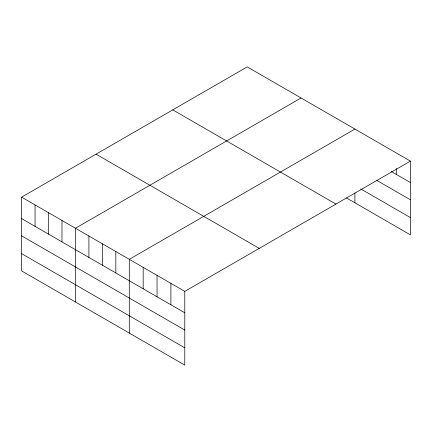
<?xml version="1.0" encoding="UTF-8"?>
<svg xmlns="http://www.w3.org/2000/svg" width="432" height="432" viewBox="0 0 432 432"><rect width="100%" height="100%" fill="white"/><g stroke="black" fill="none" stroke-linecap="round" stroke-linejoin="round"><path stroke-width="0.65" d="M410.4 161.104L247.217 66.89L21.6 197.149L21.6 270.896L184.783 365.11L184.783 291.362L410.4 161.104L410.4 234.851L346.502 197.959M301.066 97.978L75.449 228.242L75.449 301.99M354.92 129.071L129.298 259.33L129.298 333.077M391.327 171.526L410.4 182.536M376.882 180.446L410.4 199.8M360.698 188.892L410.4 217.588M172.762 109.874L335.945 204.088M96.055 154.165L259.238 248.378M21.6 197.149L184.783 291.362M21.6 218.581L184.783 312.795M21.6 235.845L184.783 330.059M21.6 253.633L184.783 347.846M396.527 168.502L396.527 174.528M354.92 192.861L354.92 202.819M170.91 283.354L170.91 304.787M157.043 275.346L157.043 296.779M143.17 267.338L143.17 288.77M115.835 251.559L115.835 272.992M102.373 243.783L102.373 265.216M88.911 236.012L88.911 257.445M61.987 220.466L61.987 241.898M48.524 212.695L48.524 234.128M35.062 204.925L35.062 226.357"/></g></svg>
